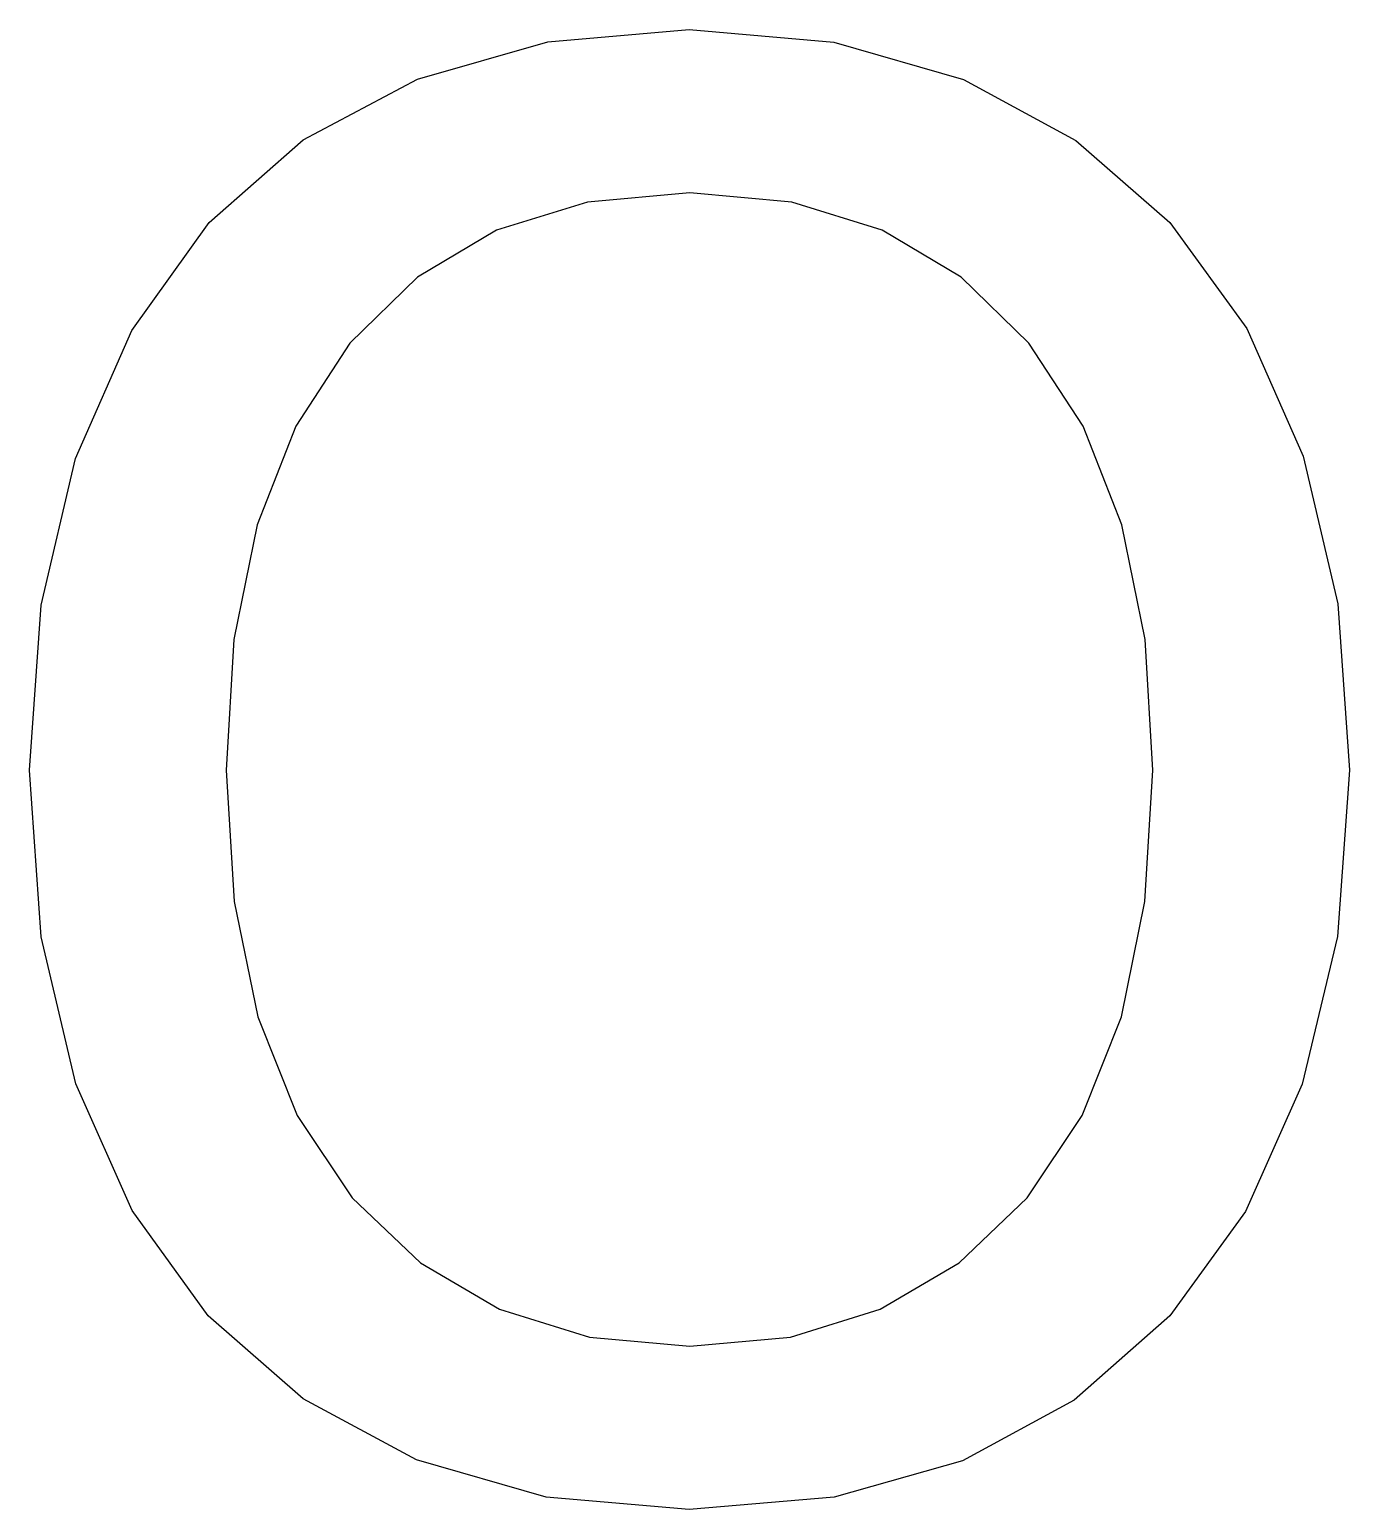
# Model space of a CAD drawing. Header units: metres. Extents: x -85 to 85, y 0 to 191.
import ezdxf

# ---------------------------------------------------------------- set-up
doc = ezdxf.new("R2010")
doc.units = ezdxf.units.M

msp = doc.modelspace()

# ---------------------------------------------------------------- linework, layer by layer
at = {"layer": 'COMPONENT0'}
for p, q in [((-18.33, 189.73), (-0.06, 191.33)), ((-0.06, 191.33), (18.67, 189.71)), ((-35.16, 184.92), (-18.33, 189.73)), ((18.67, 189.71), (35.4, 184.86)), ((-49.95, 177.08), (-35.16, 184.92)), ((35.4, 184.86), (49.95, 177.01)), ((-62.11, 166.41), (-49.95, 177.08)), ((49.95, 177.01), (62.11, 166.41)), ((-13.19, 169.02), (-24.93, 165.38)), ((0.06, 170.24), (-13.19, 169.02)), ((13.21, 169.02), (0.06, 170.24)), ((24.89, 165.38), (13.21, 169.02)), ((-72.1, 152.43), (-62.11, 166.41)), ((-24.93, 165.38), (-35.18, 159.31)), ((35.1, 159.31), (24.89, 165.38)), ((62.11, 166.41), (72.03, 152.69)), ((-35.18, 159.31), (-43.92, 150.81)), ((43.85, 150.81), (35.1, 159.31)), ((-79.38, 135.88), (-72.1, 152.43)), ((72.03, 152.69), (79.32, 136.19)), ((-43.92, 150.81), (-50.91, 140.07)), ((50.87, 140.07), (43.85, 150.81)), ((-50.91, 140.07), (-55.9, 127.29)), ((55.88, 127.29), (50.87, 140.07)), ((-83.82, 116.9), (-79.38, 135.88)), ((79.32, 136.19), (83.81, 117.1)), ((-55.9, 127.29), (-58.89, 112.47)), ((58.89, 112.47), (55.88, 127.29)), ((-85.3, 95.6), (-83.82, 116.9)), ((83.81, 117.1), (85.3, 95.6)), ((-58.89, 112.47), (-59.89, 95.6)), ((59.89, 95.6), (58.89, 112.47)), ((-83.81, 74.05), (-85.3, 95.6)), ((-59.89, 95.6), (-58.87, 78.59)), ((58.88, 78.59), (59.89, 95.6)), ((85.3, 95.6), (83.78, 74.09)), ((-58.87, 78.59), (-55.82, 63.7)), ((55.84, 63.7), (58.88, 78.59)), ((-79.32, 55.02), (-83.81, 74.05)), ((83.78, 74.09), (79.2, 54.96)), ((-55.82, 63.7), (-50.73, 50.93)), ((50.77, 50.93), (55.84, 63.7)), ((-72.06, 38.64), (-79.32, 55.02)), ((79.2, 54.96), (71.87, 38.5)), ((-50.73, 50.93), (-43.61, 40.28)), ((43.67, 40.28), (50.77, 50.93)), ((-43.61, 40.28), (-34.77, 31.88)), ((34.86, 31.88), (43.67, 40.28)), ((-62.24, 25.04), (-72.06, 38.64)), ((71.87, 38.5), (62.11, 25.04)), ((-34.77, 31.88), (-24.55, 25.89)), ((24.66, 25.89), (34.86, 31.88)), ((-49.95, 14.28), (-62.24, 25.04)), ((-24.55, 25.89), (-12.94, 22.29)), ((13.06, 22.29), (24.66, 25.89)), ((62.11, 25.04), (49.73, 14.12)), ((-12.94, 22.29), (0.06, 21.09)), ((0.06, 21.09), (13.06, 22.29)), ((-35.28, 6.41), (-49.95, 14.28)), ((49.73, 14.12), (35.28, 6.29)), ((-18.55, 1.6), (-35.28, 6.41)), ((35.28, 6.29), (18.7, 1.57)), ((-0.06, 0), (-18.55, 1.6)), ((18.7, 1.57), (-0.06, 0))]:
    msp.add_line(p, q, dxfattribs=at)

doc.saveas('drawing.dxf')
